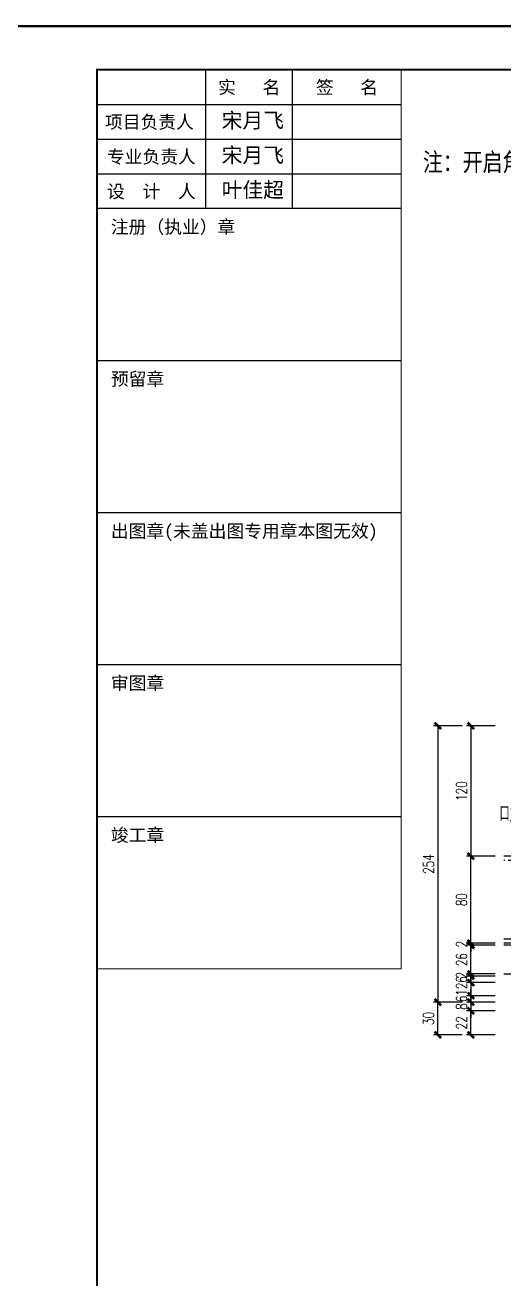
# Model space of a CAD drawing. Extents: x -160106 to 966792, y -663931 to 1550022.
# Drawn here: x -52911 to -52470, y -86299 to -85144 of the extents above; entities that cross this region are included whole.
import ezdxf
from ezdxf.enums import TextEntityAlignment as Align

# ---------------------------------------------------------------- set-up
doc = ezdxf.new("R2010")
doc.units = 0
doc.linetypes.add('ZN-DASH', pattern=[0.35, 0.25, -0.1])
for name, color, linetype in [('!ZN1-文字-7', 7, 'Continuous'), ('!ZN4-焊缝-8', 8, 'Continuous'), ('!ZN5-钢材投影-40', 40, 'Continuous'), ('!ZN5-铝材投影-112', 112, 'Continuous'), ('!ZN6-虚线-8', 8, 'ZN-DASH'), ('0-cxFrame', 155, 'Continuous'), ('DIM', 173, 'Continuous'), ('qianming', 155, 'Continuous'), ('TEXT', 7, 'Continuous'), ('焊缝', 8, 'Continuous')]:
    doc.layers.add(name, color=color, linetype=linetype)
doc.layers.add('0-cxText', color=131, linetype='Continuous', lineweight=25)
doc.styles.add('cx_biaoti', font='')
doc.styles.add('cx_tuming', font='simhei.ttf')
doc.styles.add('cx_tuqian1', font='')
doc.styles.add('DHTEXT-1', font='ROMANS.shx', dxfattribs={"width": 0.7, "bigfont": 'CHINESE.shx'})
doc.styles.add('图框宋体', font='', dxfattribs={"width": 0.75})
doc.styles.add('宋体', font='', dxfattribs={"width": 0.8})
doc.styles.add('黑体', font='simhei.ttf', dxfattribs={"height": 12})
doc.styles.get('cx_biaoti').set_extended_font_data('SimSun')
doc.styles.get('cx_tuqian1').set_extended_font_data('SimSun')
doc.styles.get('图框宋体').set_extended_font_data('SimSun')
doc.styles.get('宋体').set_extended_font_data('SimSun')
doc.dimstyles.new('ZN4', dxfattribs={"dimscale": 4, "dimtxt": 2.5, "dimasz": 1.5, "dimexe": 1, "dimexo": 2, "dimgap": 0.9, "dimtad": 1, "dimdec": 0, "dimdsep": 46, "dimtxsty": 'DHTEXT-1', "dimblk": 'ARCHTICK', "dimcen": 2.5, "dimclrd": 173, "dimclre": 173, "dimclrt": 7, "dimazin": 2, "dimtfac": 1, "dimtix": 1, "dimtmove": 2, "dimatfit": 3, "dimfxl": 0, "dimarcsym": 0})

# ---------------------------------------------------------------- blocks, each defined once
blk = doc.blocks.new('*U798')
at = {"layer": '!ZN4-焊缝-8', "ltscale": 20}
h = blk.add_hatch(color=8, dxfattribs=at)
h.dxf.hatch_style = 1
h.paths.add_polyline_path([(4, 80, 0.414214), (0, 84), (0, 80)])
blk.add_lwpolyline([(0, 80), (4, 80, 0.414214), (0, 84)], format="xyb", close=True, dxfattribs=at)
at = {"layer": '!ZN5-钢材投影-40', "ltscale": 0.3}
for p, q in [((0, 80), (284.5, 80)), ((0, 0), (284.5, 0))]:
    blk.add_line(p, q, dxfattribs=at)
at = {"layer": '!ZN5-铝材投影-112'}
for p, q in [((0, -2), (284.5, -2)), ((0.3, -28.4), (284.5, -28.4))]:
    blk.add_line(p, q, dxfattribs=at)
at = {"layer": '!ZN6-虚线-8', "ltscale": 30}
for p, q in [((0, 76), (284.5, 76)), ((284.5, 4), (0, 4))]:
    blk.add_line(p, q, dxfattribs=at)
at = {"layer": '焊缝', "ltscale": 100}
blk.add_lwpolyline([(0, 80, -0.57735), (3.5, 74, 0.267949), (0, 76, -0.57735), (3.5, 70, 0.267949), (0, 72, -0.57735), (3.5, 66, 0.267949), (0, 68, -0.57735), (3.5, 62, 0.267949), (0, 64, -0.57735), (3.5, 58, 0.267949), (0, 60, -0.57735), (3.5, 54, 0.267949), (0, 56, -0.57735), (3.5, 50, 0.267949), (0, 52, -0.57735), (3.5, 46, 0.267949), (0, 48, -0.57735), (3.5, 42, 0.267949), (0, 44, -0.57735), (3.5, 38, 0.267949), (0, 40, -0.57735), (3.5, 34, 0.267949), (0, 36, -0.57735), (3.5, 30, 0.267949), (0, 32, -0.57735), (3.5, 26, 0.267949), (0, 28, -0.57735), (3.5, 22, 0.267949), (0, 24, -0.57735), (3.5, 18, 0.267949), (0, 20, -0.57735), (3.5, 14, 0.267949), (0, 16, -0.57735), (3.5, 10, 0.267949), (0, 12, -0.57735), (3.5, 6, 0.267949), (0, 8, -1), (0, 0, -1)], format="xyb", dxfattribs=at)
blk = doc.blocks.new('zjcx_lan_xinxi(Dragon)')
for p, q in [((7000, -3200), (0, -3200)), ((7000, -6700), (0, -6700)), ((7000, -10200), (0, -10200)), ((7000, -13700), (0, -13700)), ((7000, -17200), (0, -17200))]:
    blk.add_line(p, q)
at = {"const_width": 25}
blk.add_lwpolyline([(0, -20700), (7000, -20700), (7000, 0), (0, 0)], close=True, dxfattribs=at)
for points in [[(2500, -3200), (2500, 0)], [(4500, -3200), (4500, 0)], [(0, -800), (7000, -800)], [(0, -1600), (7000, -1600)], [(0, -2400), (7000, -2400)]]:
    blk.add_lwpolyline(points)
for points in [[(7000, -3200), (7000, 0)], [(0, -3200), (7000, -3200)], [(0, -20700), (7000, -20700), (7000, -3200)], [(0, -20700), (7000, -20700)]]:
    blk.add_lwpolyline(points, dxfattribs=at)
at = {"style": '图框宋体'}
for s, p in [('实   名', (3500, -400)), ('签   名', (5750, -400)), ('项目负责人', (1204, -1200)), ('专业负责人', (1250, -2000)), ('设  计  人', (1250, -2800))]:
    blk.add_text(s, height=300, dxfattribs=at).set_placement(p, align=Align.MIDDLE)
for s, p in [('注册（执业）章', (318, -3771)), ('预留章', (318, -7271)), ('出图章(未盖出图专用章本图无效)', (318, -10771)), ('审图章', (318, -14271)), ('竣工章', (318, -17771))]:
    blk.add_text(s, height=300, dxfattribs=at).set_placement(p)
blk = doc.blocks.new('T-信息(Dragon)')
at = {"layer": '0-cxFrame'}
blk.add_blockref('zjcx_lan_xinxi(Dragon)', (0, 0), dxfattribs=at)
at = {"layer": 'qianming', "color": 3, "style": 'cx_biaoti'}
for s, p in [('宋月飞', (3585, -1168)), ('宋月飞', (3585, -1968)), ('叶佳超', (3585, -2768))]:
    blk.add_text(s, height=350, dxfattribs=at).set_placement(p, align=Align.MIDDLE_CENTER)
blk = doc.blocks.new('TK22.A2 L(Dragon)')
at = {"layer": '0-cxFrame', "color": 7, "const_width": 0.5}
blk.add_lwpolyline([(0, 0), (-594, 0), (-594, 420), (0, 420)], close=True, dxfattribs=at)
at = {"layer": '0-cxFrame', "const_width": 0.5}
blk.add_lwpolyline([(-80, 10), (-574, 10), (-574, 410), (-80, 410)], close=True, dxfattribs=at)
at = {"layer": '0-cxFrame', "xscale": 0.01, "yscale": 0.01, "zscale": 0.01}
blk.add_blockref('T-信息(Dragon)', (-574, 410), dxfattribs=at)
at = {"style": '黑体', "flags": 4}
blk.add_attdef('图幅', text='', height=3.3, dxfattribs=at).set_placement((-40, 3), align=Align.RIGHT)
at = {"layer": '0-cxText', "flags": 4}
for tag, height, style, p in [('建设单位', 3.5, 'cx_tuming', (-45, 240)), ('项目名称', 3.5, 'cx_tuming', (-45, 210)), ('子项名称', 3.5, 'cx_tuming', (-45, 180)), ('工程编号', 3.3, 'cx_tuqian1', (-35, 165)), ('图名1', 3.5, 'cx_tuming', (-45, 87)), ('图名2', 3.5, 'cx_tuming', (-45, 79)), ('图名3', 3.5, 'cx_tuming', (-45, 71)), ('出图日期', 3.3, 'cx_tuqian1', (-39, 60)), ('专业', 3.3, 'cx_tuqian1', (-55, 52)), ('图号', 3.3, 'cx_tuqian1', (-55, 44)), ('版次', 3.3, 'cx_tuqian1', (-20, 44))]:
    blk.add_attdef(tag, text='', height=height, dxfattribs=dict(at, style=style)).set_placement(p, align=Align.MIDDLE)
at = {"layer": 'Defpoints', "color": 6, "flags": 4}
for tag, height, style, p in [('tufu', 3.3, '黑体', (-12, 12)), ('dwfname', 4, 'cx_tuqian1', (-80, 3))]:
    blk.add_attdef(tag, text='', height=height, dxfattribs=dict(at, style=style)).set_placement(p, align=Align.RIGHT)
blk = doc.blocks.new('_ArchTick')
at = {"color": 0, "linetype": 'ByBlock', "const_width": 0.4}
blk.add_lwpolyline([(-0.5, -0.5), (0.5, 0.5)], dxfattribs=at)
blk = doc.blocks.new('*D1574')
at = {"layer": 'Defpoints', "color": 0, "ltscale": 40, "transparency": 16777216}
for p in [(-52500.6, -86037.9), (-52470.2, -86037.9), (-52470.2, -86043.9)]:
    blk.add_point(p, dxfattribs=at)
at = {"layer": 'DIM', "color": 173, "linetype": 'ByBlock', "lineweight": -2, "ltscale": 40, "transparency": 16777216}
for p, q in [((-52500.6, -86037.9), (-52500.6, -86031.9)), ((-52478.2, -86037.9), (-52504.6, -86037.9)), ((-52478.2, -86043.9), (-52504.6, -86043.9)), ((-52500.6, -86043.9), (-52500.6, -86037.9)), ((-52500.6, -86043.9), (-52500.6, -86049.9))]:
    blk.add_line(p, q, dxfattribs=at)
at = {"layer": 'DIM', "color": 173, "lineweight": -2, "ltscale": 40, "transparency": 16777216, "xscale": 6, "yscale": 6, "zscale": 6}
for p, rotation in [((-52500.6, -86037.9), 270), ((-52500.6, -86043.9), 90)]:
    blk.add_blockref('_ArchTick', p, dxfattribs=dict(at, rotation=rotation))
at = {"layer": 'DIM', "color": 7, "ltscale": 40, "transparency": 16777216, "insert": (-52509.2, -86040.9), "char_height": 10, "attachment_point": 5, "rotation": 90, "style": 'DHTEXT-1'}
blk.add_mtext('6', dxfattribs=at)
blk = doc.blocks.new('*D1575')
at = {"layer": 'Defpoints', "color": 0, "ltscale": 40, "transparency": 16777216}
for p in [(-52470.2, -86025.9), (-52500.6, -86037.9), (-52470.2, -86037.9)]:
    blk.add_point(p, dxfattribs=at)
at = {"layer": 'DIM', "color": 173, "linetype": 'ByBlock', "lineweight": -2, "ltscale": 40, "transparency": 16777216}
for p, q in [((-52500.6, -86025.9), (-52500.6, -86019.9)), ((-52478.2, -86025.9), (-52504.6, -86025.9)), ((-52500.6, -86025.9), (-52500.6, -86037.9)), ((-52478.2, -86037.9), (-52504.6, -86037.9)), ((-52500.6, -86037.9), (-52500.6, -86043.9))]:
    blk.add_line(p, q, dxfattribs=at)
at = {"layer": 'DIM', "color": 173, "lineweight": -2, "ltscale": 40, "transparency": 16777216, "xscale": 6, "yscale": 6, "zscale": 6}
for p, rotation in [((-52500.6, -86025.9), 270), ((-52500.6, -86037.9), 90)]:
    blk.add_blockref('_ArchTick', p, dxfattribs=dict(at, rotation=rotation))
at = {"layer": 'DIM', "color": 7, "ltscale": 40, "transparency": 16777216, "insert": (-52509.2, -86031.9), "char_height": 10, "attachment_point": 5, "rotation": 90, "style": 'DHTEXT-1'}
blk.add_mtext('12', dxfattribs=at)
blk = doc.blocks.new('*D1576')
at = {"layer": 'Defpoints', "color": 0, "ltscale": 40, "transparency": 16777216}
for p in [(-52500.6, -86019.9), (-52470.2, -86019.9), (-52470.2, -86025.9)]:
    blk.add_point(p, dxfattribs=at)
at = {"layer": 'DIM', "color": 173, "linetype": 'ByBlock', "lineweight": -2, "ltscale": 40, "transparency": 16777216}
for p, q in [((-52478.2, -86019.9), (-52504.6, -86019.9)), ((-52500.6, -86019.9), (-52500.6, -86013.9)), ((-52500.6, -86025.9), (-52500.6, -86019.9)), ((-52478.2, -86025.9), (-52504.6, -86025.9)), ((-52500.6, -86025.9), (-52500.6, -86031.9))]:
    blk.add_line(p, q, dxfattribs=at)
at = {"layer": 'DIM', "color": 173, "lineweight": -2, "ltscale": 40, "transparency": 16777216, "xscale": 6, "yscale": 6, "zscale": 6}
for p, rotation in [((-52500.6, -86019.9), 270), ((-52500.6, -86025.9), 90)]:
    blk.add_blockref('_ArchTick', p, dxfattribs=dict(at, rotation=rotation))
at = {"layer": 'DIM', "color": 7, "ltscale": 40, "transparency": 16777216, "insert": (-52509.2, -86022.9), "char_height": 10, "attachment_point": 5, "rotation": 90, "style": 'DHTEXT-1'}
blk.add_mtext('6', dxfattribs=at)
blk = doc.blocks.new('*D1577')
at = {"layer": 'Defpoints', "color": 0, "ltscale": 40, "transparency": 16777216}
for p in [(-52500.6, -86019.9), (-52470.2, -86017.9), (-52470.2, -86019.9)]:
    blk.add_point(p, dxfattribs=at)
at = {"layer": 'DIM', "color": 173, "linetype": 'ByBlock', "lineweight": -2, "ltscale": 40, "transparency": 16777216}
for p, q in [((-52478.2, -86017.9), (-52504.6, -86017.9)), ((-52478.2, -86019.9), (-52504.6, -86019.9)), ((-52500.6, -86017.9), (-52500.6, -86011.9)), ((-52500.6, -86017.9), (-52500.6, -86019.9)), ((-52500.6, -86019.9), (-52500.6, -86025.9))]:
    blk.add_line(p, q, dxfattribs=at)
at = {"layer": 'DIM', "color": 173, "lineweight": -2, "ltscale": 40, "transparency": 16777216, "xscale": 6, "yscale": 6, "zscale": 6}
for p, rotation in [((-52500.6, -86017.9), 270), ((-52500.6, -86019.9), 90)]:
    blk.add_blockref('_ArchTick', p, dxfattribs=dict(at, rotation=rotation))
at = {"layer": 'DIM', "color": 7, "ltscale": 40, "transparency": 16777216, "insert": (-52509.2, -86018.9), "char_height": 10, "attachment_point": 5, "rotation": 90, "style": 'DHTEXT-1'}
blk.add_mtext('2', dxfattribs=at)
blk = doc.blocks.new('*D1578')
at = {"layer": 'Defpoints', "color": 0, "ltscale": 40, "transparency": 16777216}
for p in [(-52500.6, -85991.5), (-52470.2, -85991.5), (-52470.2, -86017.9)]:
    blk.add_point(p, dxfattribs=at)
at = {"layer": 'DIM', "color": 173, "linetype": 'ByBlock', "lineweight": -2, "ltscale": 40, "transparency": 16777216}
for p, q in [((-52478.2, -85991.5), (-52504.6, -85991.5)), ((-52500.6, -86017.9), (-52500.6, -85991.5)), ((-52478.2, -86017.9), (-52504.6, -86017.9))]:
    blk.add_line(p, q, dxfattribs=at)
at = {"layer": 'DIM', "color": 173, "lineweight": -2, "ltscale": 40, "transparency": 16777216, "xscale": 6, "yscale": 6, "zscale": 6}
for p, rotation in [((-52500.6, -85991.5), 90), ((-52500.6, -86017.9), 270)]:
    blk.add_blockref('_ArchTick', p, dxfattribs=dict(at, rotation=rotation))
at = {"layer": 'DIM', "color": 7, "ltscale": 40, "transparency": 16777216, "insert": (-52509.2, -86004.7), "char_height": 10, "attachment_point": 5, "rotation": 90, "style": 'DHTEXT-1'}
blk.add_mtext('26', dxfattribs=at)
blk = doc.blocks.new('*D1579')
at = {"layer": 'Defpoints', "color": 0, "ltscale": 40, "transparency": 16777216}
for p in [(-52500.6, -85991.5), (-52470.2, -85989.5), (-52470.2, -85991.5)]:
    blk.add_point(p, dxfattribs=at)
at = {"layer": 'DIM', "color": 173, "linetype": 'ByBlock', "lineweight": -2, "ltscale": 40, "transparency": 16777216}
for p, q in [((-52500.6, -85989.5), (-52500.6, -85983.5)), ((-52478.2, -85989.5), (-52504.6, -85989.5)), ((-52478.2, -85991.5), (-52504.6, -85991.5)), ((-52500.6, -85989.5), (-52500.6, -85991.5)), ((-52500.6, -85991.5), (-52500.6, -85997.5))]:
    blk.add_line(p, q, dxfattribs=at)
at = {"layer": 'DIM', "color": 173, "lineweight": -2, "ltscale": 40, "transparency": 16777216, "xscale": 6, "yscale": 6, "zscale": 6}
for p, rotation in [((-52500.6, -85989.5), 270), ((-52500.6, -85991.5), 90)]:
    blk.add_blockref('_ArchTick', p, dxfattribs=dict(at, rotation=rotation))
at = {"layer": 'DIM', "color": 7, "ltscale": 40, "transparency": 16777216, "insert": (-52509.2, -85990.5), "char_height": 10, "attachment_point": 5, "rotation": 90, "style": 'DHTEXT-1'}
blk.add_mtext('2', dxfattribs=at)
blk = doc.blocks.new('*D1580')
at = {"layer": 'Defpoints', "color": 0, "ltscale": 40, "transparency": 16777216}
for p in [(-52500.6, -85909.5), (-52470.2, -85909.5), (-52470.2, -85989.5)]:
    blk.add_point(p, dxfattribs=at)
at = {"layer": 'DIM', "color": 173, "linetype": 'ByBlock', "lineweight": -2, "ltscale": 40, "transparency": 16777216}
for p, q in [((-52478.2, -85909.5), (-52504.6, -85909.5)), ((-52500.6, -85989.5), (-52500.6, -85909.5)), ((-52478.2, -85989.5), (-52504.6, -85989.5))]:
    blk.add_line(p, q, dxfattribs=at)
at = {"layer": 'DIM', "color": 173, "lineweight": -2, "ltscale": 40, "transparency": 16777216, "xscale": 6, "yscale": 6, "zscale": 6}
for p, rotation in [((-52500.6, -85909.5), 90), ((-52500.6, -85989.5), 270)]:
    blk.add_blockref('_ArchTick', p, dxfattribs=dict(at, rotation=rotation))
at = {"layer": 'DIM', "color": 7, "ltscale": 40, "transparency": 16777216, "insert": (-52509.2, -85949.5), "char_height": 10, "attachment_point": 5, "rotation": 90, "style": 'DHTEXT-1'}
blk.add_mtext('80', dxfattribs=at)
blk = doc.blocks.new('*D1581')
at = {"layer": 'Defpoints', "color": 0, "ltscale": 40, "transparency": 16777216}
for p in [(-52470.2, -85789.5), (-52500.6, -85909.5), (-52470.2, -85909.5)]:
    blk.add_point(p, dxfattribs=at)
at = {"layer": 'DIM', "color": 173, "linetype": 'ByBlock', "lineweight": -2, "ltscale": 40, "transparency": 16777216}
for p, q in [((-52478.2, -85789.5), (-52504.6, -85789.5)), ((-52500.6, -85789.5), (-52500.6, -85909.5)), ((-52478.2, -85909.5), (-52504.6, -85909.5))]:
    blk.add_line(p, q, dxfattribs=at)
at = {"layer": 'DIM', "color": 173, "lineweight": -2, "ltscale": 40, "transparency": 16777216, "xscale": 6, "yscale": 6, "zscale": 6}
for p, rotation in [((-52500.6, -85789.5), 90), ((-52500.6, -85909.5), 270)]:
    blk.add_blockref('_ArchTick', p, dxfattribs=dict(at, rotation=rotation))
at = {"layer": 'DIM', "color": 7, "ltscale": 40, "transparency": 16777216, "insert": (-52509.2, -85849.5), "char_height": 10, "attachment_point": 5, "rotation": 90, "style": 'DHTEXT-1'}
blk.add_mtext('120', dxfattribs=at)
blk = doc.blocks.new('*D1582')
at = {"layer": 'Defpoints', "color": 0, "ltscale": 40, "transparency": 16777216}
for p in [(-52470.2, -86043.9), (-52500.6, -86051.9), (-52470.2, -86051.9)]:
    blk.add_point(p, dxfattribs=at)
at = {"layer": 'DIM', "color": 173, "linetype": 'ByBlock', "lineweight": -2, "ltscale": 40, "transparency": 16777216}
for p, q in [((-52478.2, -86043.9), (-52504.6, -86043.9)), ((-52500.6, -86043.9), (-52500.6, -86037.9)), ((-52500.6, -86043.9), (-52500.6, -86051.9)), ((-52478.2, -86051.9), (-52504.6, -86051.9)), ((-52500.6, -86051.9), (-52500.6, -86057.9))]:
    blk.add_line(p, q, dxfattribs=at)
at = {"layer": 'DIM', "color": 173, "lineweight": -2, "ltscale": 40, "transparency": 16777216, "xscale": 6, "yscale": 6, "zscale": 6}
for p, rotation in [((-52500.6, -86043.9), 270), ((-52500.6, -86051.9), 90)]:
    blk.add_blockref('_ArchTick', p, dxfattribs=dict(at, rotation=rotation))
at = {"layer": 'DIM', "color": 7, "ltscale": 40, "transparency": 16777216, "insert": (-52509.2, -86047.9), "char_height": 10, "attachment_point": 5, "rotation": 90, "style": 'DHTEXT-1'}
blk.add_mtext('8', dxfattribs=at)
blk = doc.blocks.new('*D1583')
at = {"layer": 'Defpoints', "color": 0, "ltscale": 40, "transparency": 16777216}
for p in [(-52500.6, -86051.9), (-52470.2, -86051.9), (-52470.2, -86073.9)]:
    blk.add_point(p, dxfattribs=at)
at = {"layer": 'DIM', "color": 173, "linetype": 'ByBlock', "lineweight": -2, "ltscale": 40, "transparency": 16777216}
for p, q in [((-52478.2, -86051.9), (-52504.6, -86051.9)), ((-52500.6, -86073.9), (-52500.6, -86051.9)), ((-52478.2, -86073.9), (-52504.6, -86073.9))]:
    blk.add_line(p, q, dxfattribs=at)
at = {"layer": 'DIM', "color": 173, "lineweight": -2, "ltscale": 40, "transparency": 16777216, "xscale": 6, "yscale": 6, "zscale": 6}
for p, rotation in [((-52500.6, -86051.9), 90), ((-52500.6, -86073.9), 270)]:
    blk.add_blockref('_ArchTick', p, dxfattribs=dict(at, rotation=rotation))
at = {"layer": 'DIM', "color": 7, "ltscale": 40, "transparency": 16777216, "insert": (-52509.2, -86062.9), "char_height": 10, "attachment_point": 5, "rotation": 90, "style": 'DHTEXT-1'}
blk.add_mtext('22', dxfattribs=at)
blk = doc.blocks.new('*D1584')
at = {"layer": 'Defpoints', "color": 0, "ltscale": 40, "transparency": 16777216}
for p in [(-52531, -86043.9), (-52500.6, -86043.9), (-52500.6, -86073.9)]:
    blk.add_point(p, dxfattribs=at)
at = {"layer": 'DIM', "color": 173, "linetype": 'ByBlock', "lineweight": -2, "ltscale": 40, "transparency": 16777216}
for p, q in [((-52508.6, -86043.9), (-52535, -86043.9)), ((-52531, -86073.9), (-52531, -86043.9)), ((-52508.6, -86073.9), (-52535, -86073.9))]:
    blk.add_line(p, q, dxfattribs=at)
at = {"layer": 'DIM', "color": 173, "lineweight": -2, "ltscale": 40, "transparency": 16777216, "xscale": 6, "yscale": 6, "zscale": 6}
for p, rotation in [((-52531, -86043.9), 90), ((-52531, -86073.9), 270)]:
    blk.add_blockref('_ArchTick', p, dxfattribs=dict(at, rotation=rotation))
at = {"layer": 'DIM', "color": 7, "ltscale": 40, "transparency": 16777216, "insert": (-52539.6, -86058.9), "char_height": 10, "attachment_point": 5, "rotation": 90, "style": 'DHTEXT-1'}
blk.add_mtext('30', dxfattribs=at)
blk = doc.blocks.new('*D1585')
at = {"layer": 'Defpoints', "color": 0, "ltscale": 40, "transparency": 16777216}
for p in [(-52500.6, -85789.5), (-52531, -86043.9), (-52500.6, -86043.9)]:
    blk.add_point(p, dxfattribs=at)
at = {"layer": 'DIM', "color": 173, "linetype": 'ByBlock', "lineweight": -2, "ltscale": 40, "transparency": 16777216}
for p, q in [((-52508.6, -85789.5), (-52535, -85789.5)), ((-52531, -85789.5), (-52531, -86043.9)), ((-52508.6, -86043.9), (-52535, -86043.9))]:
    blk.add_line(p, q, dxfattribs=at)
at = {"layer": 'DIM', "color": 173, "lineweight": -2, "ltscale": 40, "transparency": 16777216, "xscale": 6, "yscale": 6, "zscale": 6}
for p, rotation in [((-52531, -85789.5), 90), ((-52531, -86043.9), 270)]:
    blk.add_blockref('_ArchTick', p, dxfattribs=dict(at, rotation=rotation))
at = {"layer": 'DIM', "color": 7, "ltscale": 40, "transparency": 16777216, "insert": (-52539.6, -85916.7), "char_height": 10, "attachment_point": 5, "rotation": 90, "style": 'DHTEXT-1'}
blk.add_mtext('254', dxfattribs=at)

msp = doc.modelspace()

# ---------------------------------------------------------------- block references
at = {"layer": '!ZN5-铝材投影-112', "ltscale": 100, "xscale": -1, "rotation": 359.9999964507855}
msp.add_blockref('*U798', (-52185.74, -85989.53), dxfattribs=at)
at = {"layer": '0-cxFrame', "xscale": 4, "yscale": 4, "zscale": 4}
msp.add_blockref('TK22.A2 L(Dragon)', (-50548.71, -86825.19), dxfattribs=at)

# ---------------------------------------------------------------- texts
at = {"layer": '!ZN1-文字-7', "color": 1, "ltscale": 20, "style": '宋体', "width": 0.8}
msp.add_text('注：开启角度不应大于30°，开启距离不应大于300mm，开启扇面积不大于1.8㎡', height=16.8, dxfattribs=at).set_placement((-52544.82, -85270.28), align=Align.MIDDLE_LEFT)
at = {"layer": 'TEXT', "ltscale": 40, "style": 'DHTEXT-1', "width": 0.7}
msp.add_text('口200x80x8直角钢（精致钢）方管（氟碳喷涂）', height=14, dxfattribs=at).set_placement((-52251.35, -85870.12), align=Align.MIDDLE_RIGHT)

# ---------------------------------------------------------------- dimensions: what is measured, and where the dimension line sits
at = {"layer": 'DIM', "ltscale": 40}
for base, p1, p2, picture, middle in [((-52531.02, -86043.93), (-52500.61, -85789.53), (-52500.61, -86043.93), '*D1585', (-52539.62, -85916.73)), ((-52500.61, -85909.53), (-52470.19, -85789.53), (-52470.19, -85909.53), '*D1581', (-52509.21, -85849.53)), ((-52500.61, -85909.53), (-52470.19, -85989.53), (-52470.19, -85909.53), '*D1580', (-52509.21, -85949.53)), ((-52500.61, -85991.53), (-52470.19, -85989.53), (-52470.19, -85991.53), '*D1579', (-52509.21, -85990.53)), ((-52500.61, -85991.53), (-52470.19, -86017.93), (-52470.19, -85991.53), '*D1578', (-52509.21, -86004.73)), ((-52500.61, -86019.93), (-52470.19, -86017.93), (-52470.19, -86019.93), '*D1577', (-52509.21, -86018.93)), ((-52500.61, -86019.93), (-52470.19, -86025.93), (-52470.19, -86019.93), '*D1576', (-52509.21, -86022.93)), ((-52500.61, -86037.93), (-52470.19, -86025.93), (-52470.19, -86037.93), '*D1575', (-52509.21, -86031.93)), ((-52500.61, -86037.93), (-52470.19, -86043.93), (-52470.19, -86037.93), '*D1574', (-52509.21, -86040.93)), ((-52531.02, -86043.93), (-52500.61, -86073.93), (-52500.61, -86043.93), '*D1584', (-52539.62, -86058.93)), ((-52500.61, -86051.93), (-52470.19, -86043.93), (-52470.19, -86051.93), '*D1582', (-52509.21, -86047.93)), ((-52500.61, -86051.93), (-52470.19, -86073.93), (-52470.19, -86051.93), '*D1583', (-52509.21, -86062.93))]:
    dim = msp.add_linear_dim(base=base, p1=p1, p2=p2, angle=90, dimstyle='ZN4', dxfattribs=at)
    dim.commit()
    dim.dimension.update_dxf_attribs({"geometry": picture, "text_midpoint": middle})

doc.saveas('drawing.dxf')
